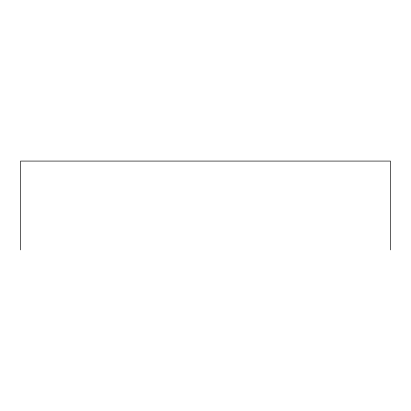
<?xml version="1.0" encoding="UTF-8"?>
<svg xmlns="http://www.w3.org/2000/svg" width="411" height="411" viewBox="0 0 411 411"><rect width="100%" height="100%" fill="white"/><g stroke="black" fill="none" stroke-linecap="round" stroke-linejoin="round"><path stroke-width="0.62" d="M390.45 249.924L390.45 161.076L20.55 161.076L20.55 249.924"/></g></svg>
